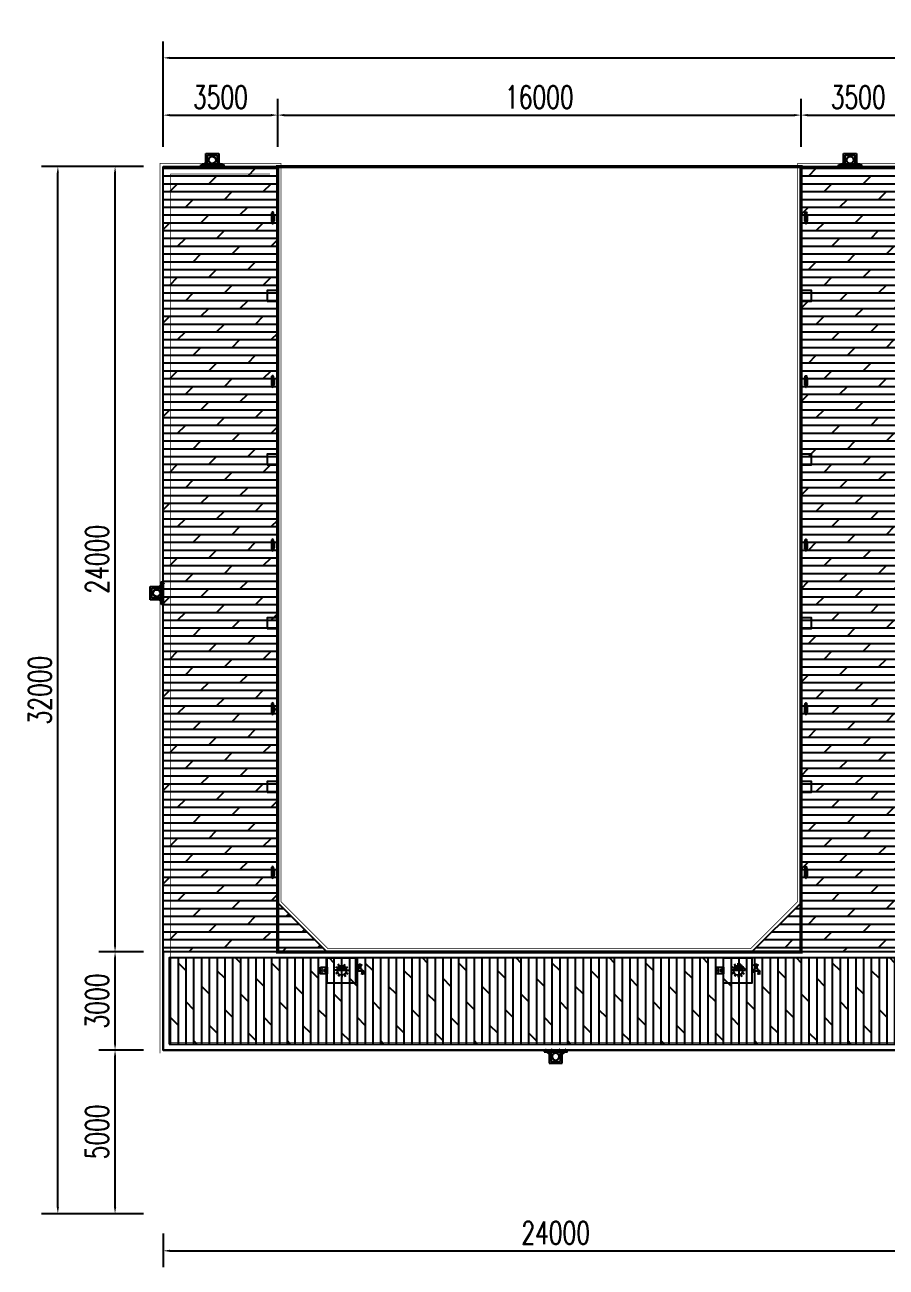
# Model space of a CAD drawing. Header units: millimetres. Extents: x -1905078 to 890385, y 1304549 to 3975677.
# Drawn here: x -768887 to -742554, y 1446946 to 1484910 of the extents above; entities that cross this region are included whole.
import ezdxf

# ---------------------------------------------------------------- set-up
doc = ezdxf.new("R2010")
doc.units = ezdxf.units.MM
doc.header["$LTSCALE"] = 1000
doc.layers.get('0').update_dxf_attribs({"linetype": 'CONTINUOUS'})
doc.layers.get('DEFPOINTS').update_dxf_attribs({"linetype": 'CONTINUOUS'})
for name, color, linetype in [('W-_ANTICOLLISION防撞措施', 6, 'CONTINUOUS'), ('W-MOUNTING固定方式', 5, 'CONTINUOUS'), ('W-PLASTIC_RAILINGS塑木栏杆', 6, 'CONTINUOUS'), ('W-STEEL_FRAME钢架', 3, 'CONTINUOUS'), ('W-WOOD_FLOOR木地板', 30, 'CONTINUOUS'), ('护桩器', 154, 'CONTINUOUS'), ('景-通用-文字', 7, 'CONTINUOUS'), ('系船栓', 132, 'CONTINUOUS'), ('结构', 1, 'CONTINUOUS'), ('螺栓', 146, 'CONTINUOUS')]:
    doc.layers.add(name, color=color, linetype=linetype)
doc.styles.add('STANDARD_T3', font='simplex.shx', dxfattribs={"width": 0.7, "bigfont": 'gbcbig.shx'})
doc.dimstyles.new('W&&200', dxfattribs={"dimtxt": 700, "dimasz": 200, "dimexe": 500, "dimexo": 600, "dimgap": 200, "dimtad": 1, "dimdec": 0, "dimzin": 0, "dimdsep": 46, "dimtxsty": 'STANDARD_T3', "dimcen": 0.09, "dimclrd": 1, "dimclre": 1, "dimclrt": 7, "dimazin": 2, "dimtfac": 1, "dimtdec": 0, "dimtix": 1, "dimtmove": 2, "dimatfit": 3, "dimfxl": 100, "dimtolj": 1, "dimtzin": 0, "dimarcsym": 0})
pattern_1 = [(0, (-3011378.98, -1010947.8), (0, 238.122618), []), (45, (-3011379, -1010947.8), (-476.24491, 476.24491), [336.75638, -673.512])]

# ---------------------------------------------------------------- blocks, each defined once
blk = doc.blocks.new('ggz')
at = {"layer": '护桩器'}
for p, q in [((0, 0), (399, 0)), ((0, -349), (0, 0)), ((162, -69), (162, 0)), ((172, -69), (172, 0)), ((226, -69), (226, 0)), ((236, -69), (236, 0)), ((399, 0), (399, -349)), ((-78, -349), (0, -271)), ((73, -163), (4, -163)), ((73, -173), (4, -173)), ((73, -226), (4, -226)), ((73, -236), (4, -236)), ((47, -160), (47, -162)), ((70, -160), (47, -160)), ((70, -162), (47, -162)), ((47, -237), (47, -239)), ((47, -237), (70, -237)), ((47, -239), (70, -239)), ((48, -157), (50, -157)), ((48, -157), (48, -160)), ((48, -171), (48, -162)), ((48, -171), (69, -171)), ((48, -229), (48, -237)), ((69, -229), (48, -229)), ((50, -148), (49, -149)), ((49, -149), (53, -148)), ((49, -157), (49, -149)), ((57, -240), (49, -240)), ((49, -240), (49, -246)), ((53, -247), (49, -246)), ((50, -247), (49, -246)), ((50, -50), (349, -50)), ((50, -349), (50, -50)), ((55, -148), (50, -148)), ((50, -149), (55, -148)), ((50, -148), (50, -149)), ((50, -157), (50, -149)), ((51, -157), (50, -157)), ((50, -240), (50, -239)), ((50, -240), (50, -246)), ((50, -246), (50, -247)), ((55, -247), (50, -246)), ((50, -247), (50, -247)), ((50, -247), (50, -247)), ((50, -247), (53, -247)), ((349, -349), (50, -349)), ((58, -157), (51, -157)), ((52, -160), (52, -157)), ((52, -162), (52, -160)), ((52, -162), (52, -238)), ((52, -162), (52, -171)), ((52, -163), (52, -171)), ((52, -236), (52, -228)), ((52, -229), (52, -237)), ((52, -237), (52, -239)), ((53, -154), (53, -144)), ((54, -144), (53, -144)), ((64, -144), (53, -144)), ((53, -148), (64, -148)), ((53, -157), (53, -148)), ((54, -149), (53, -148)), ((53, -148), (57, -149)), ((53, -171), (53, -148)), ((54, -157), (53, -157)), ((53, -238), (53, -160)), ((53, -160), (53, -238)), ((53, -172), (53, -171)), ((64, -181), (53, -181)), ((53, -229), (53, -227)), ((53, -239), (53, -229)), ((57, -246), (53, -247)), ((53, -247), (62, -247)), ((54, -144), (54, -154)), ((54, -144), (63, -144)), ((54, -148), (54, -171)), ((54, -149), (54, -157)), ((63, -149), (54, -149)), ((54, -157), (63, -157)), ((54, -171), (54, -181)), ((56, -145), (55, -146)), ((55, -146), (55, -148)), ((64, -148), (55, -148)), ((55, -148), (60, -149)), ((55, -148), (56, -149)), ((55, -247), (60, -246)), ((56, -145), (61, -145)), ((57, -146), (56, -145)), ((56, -149), (57, -148)), ((56, -149), (61, -149)), ((58, -147), (57, -146)), ((57, -148), (58, -147)), ((57, -149), (62, -148)), ((57, -157), (57, -149)), ((57, -240), (68, -240)), ((57, -246), (57, -240)), ((62, -247), (57, -246)), ((58, -151), (58, -248)), ((58, -157), (58, -157)), ((58, -157), (59, -157)), ((58, -160), (58, -157)), ((59, -160), (58, -157)), ((58, -171), (58, -162)), ((58, -163), (58, -171)), ((58, -236), (58, -228)), ((58, -237), (58, -229)), ((59, -147), (60, -146)), ((60, -148), (59, -147)), ((60, -157), (59, -157)), ((60, -146), (62, -146)), ((60, -149), (64, -148)), ((62, -148), (60, -148)), ((60, -157), (60, -149)), ((60, -157), (68, -157)), ((60, -240), (60, -246)), ((60, -246), (64, -247)), ((62, -146), (62, -147)), ((62, -147), (62, -148)), ((62, -148), (67, -149)), ((66, -246), (62, -247)), ((62, -247), (67, -247)), ((63, -154), (63, -144)), ((63, -144), (64, -144)), ((63, -149), (64, -148)), ((63, -171), (63, -148)), ((63, -149), (63, -157)), ((63, -157), (64, -157)), ((63, -181), (63, -171)), ((64, -154), (64, -144)), ((64, -157), (64, -148)), ((64, -148), (68, -149)), ((68, -148), (64, -148)), ((64, -171), (64, -148)), ((64, -160), (64, -157)), ((64, -238), (64, -160)), ((64, -160), (64, -238)), ((64, -162), (64, -238)), ((64, -162), (64, -171)), ((64, -172), (64, -171)), ((64, -229), (64, -227)), ((64, -239), (64, -229)), ((64, -229), (64, -237)), ((68, -246), (64, -247)), ((65, -162), (65, -160)), ((65, -237), (65, -239)), ((66, -240), (66, -246)), ((67, -247), (66, -246)), ((67, -149), (68, -148)), ((67, -157), (67, -149)), ((67, -240), (67, -239)), ((67, -247), (67, -246)), ((68, -246), (67, -247)), ((68, -149), (68, -148)), ((68, -157), (68, -149)), ((68, -157), (68, -157)), ((68, -157), (68, -157)), ((68, -157), (68, -160)), ((68, -240), (68, -246)), ((69, -171), (69, -162)), ((69, -229), (69, -237)), ((70, -162), (70, -160)), ((70, -239), (70, -237)), ((73, -163), (73, -173)), ((73, -236), (73, -226)), ((140, -54), (248, -54)), ((140, -345), (248, -345)), ((143, -49), (144, -48)), ((143, -49), (154, -49)), ((143, -49), (143, -59)), ((154, -59), (143, -59)), ((143, -59), (144, -60)), ((143, -340), (144, -339)), ((154, -340), (143, -340)), ((143, -350), (143, -340)), ((143, -350), (154, -350)), ((143, -350), (144, -351)), ((154, -48), (144, -48)), ((144, -60), (144, -48)), ((154, -60), (144, -60)), ((154, -339), (144, -339)), ((144, -339), (144, -351)), ((154, -351), (144, -351)), ((148, -45), (149, -44)), ((149, -44), (148, -49)), ((148, -50), (148, -45)), ((148, -45), (149, -46)), ((149, -46), (148, -50)), ((148, -48), (148, -60)), ((157, -48), (148, -48)), ((148, -49), (148, -48)), ((148, -49), (156, -49)), ((148, -59), (148, -49)), ((148, -49), (149, -53)), ((148, -60), (148, -50)), ((148, -50), (149, -55)), ((149, -53), (148, -58)), ((149, -55), (148, -60)), ((148, -58), (149, -62)), ((148, -59), (156, -59)), ((148, -59), (148, -60)), ((157, -60), (148, -60)), ((148, -60), (149, -64)), ((148, -63), (148, -60)), ((149, -62), (148, -63)), ((149, -64), (148, -63)), ((148, -339), (149, -335)), ((149, -335), (148, -336)), ((148, -336), (148, -339)), ((149, -337), (148, -336)), ((148, -341), (149, -337)), ((148, -351), (148, -339)), ((157, -339), (148, -339)), ((148, -340), (148, -339)), ((148, -339), (148, -349)), ((149, -344), (148, -339)), ((148, -340), (156, -340)), ((148, -340), (148, -350)), ((149, -346), (148, -341)), ((148, -349), (149, -344)), ((148, -350), (149, -346)), ((148, -349), (148, -354)), ((149, -353), (148, -349)), ((148, -350), (156, -350)), ((148, -350), (148, -351)), ((149, -355), (148, -350)), ((157, -351), (148, -351)), ((148, -354), (149, -353)), ((148, -354), (149, -355)), ((157, -44), (149, -44)), ((157, -46), (149, -46)), ((157, -53), (149, -53)), ((157, -55), (149, -55)), ((157, -62), (149, -62)), ((157, -64), (149, -64)), ((157, -335), (149, -335)), ((157, -337), (149, -337)), ((157, -344), (149, -344)), ((157, -346), (149, -346)), ((157, -353), (149, -353)), ((157, -355), (149, -355)), ((156, -49), (157, -48)), ((156, -49), (156, -59)), ((156, -59), (157, -60)), ((156, -340), (157, -339)), ((156, -350), (156, -340)), ((156, -350), (157, -351)), ((157, -44), (157, -46)), ((157, -44), (157, -63)), ((157, -44), (160, -44)), ((157, -46), (157, -46)), ((160, -48), (157, -48)), ((160, -60), (157, -60)), ((157, -64), (157, -63)), ((157, -64), (157, -64)), ((157, -64), (160, -64)), ((157, -335), (157, -336)), ((157, -335), (157, -335)), ((157, -335), (160, -335)), ((157, -355), (157, -336)), ((160, -339), (157, -339)), ((160, -351), (157, -351)), ((157, -353), (157, -353)), ((157, -355), (157, -353)), ((157, -355), (160, -355)), ((160, -42), (162, -42)), ((160, -66), (160, -42)), ((162, -48), (160, -48)), ((238, -60), (160, -60)), ((162, -60), (160, -60)), ((160, -60), (238, -60)), ((162, -66), (160, -66)), ((162, -333), (160, -333)), ((160, -333), (160, -357)), ((238, -339), (160, -339)), ((162, -339), (160, -339)), ((160, -339), (238, -339)), ((162, -351), (160, -351)), ((160, -357), (162, -357)), ((161, -48), (238, -48)), ((161, -60), (238, -60)), ((161, -339), (238, -339)), ((161, -351), (238, -351)), ((162, -66), (162, -42)), ((170, -43), (162, -43)), ((162, -48), (170, -48)), ((162, -48), (171, -48)), ((170, -54), (162, -54)), ((162, -54), (171, -54)), ((162, -60), (170, -60)), ((170, -65), (162, -65)), ((162, -69), (172, -69)), ((162, -330), (162, -399)), ((162, -330), (172, -330)), ((162, -333), (162, -357)), ((170, -334), (162, -334)), ((162, -339), (170, -339)), ((170, -345), (162, -345)), ((162, -345), (171, -345)), ((162, -351), (170, -351)), ((162, -351), (171, -351)), ((170, -356), (162, -356)), ((170, -43), (170, -65)), ((170, -49), (181, -49)), ((181, -59), (170, -59)), ((172, -60), (170, -60)), ((170, -356), (170, -334)), ((172, -339), (170, -339)), ((181, -340), (170, -340)), ((170, -350), (181, -350)), ((172, -330), (172, -399)), ((181, -60), (181, -48)), ((181, -339), (181, -351)), ((236, -69), (226, -69)), ((226, -330), (226, -399)), ((236, -330), (226, -330)), ((229, -60), (227, -60)), ((229, -339), (227, -339)), ((236, -48), (228, -48)), ((236, -54), (228, -54)), ((236, -345), (228, -345)), ((236, -351), (228, -351)), ((229, -43), (237, -43)), ((229, -65), (229, -43)), ((229, -48), (237, -48)), ((237, -54), (229, -54)), ((239, -60), (229, -60)), ((229, -60), (237, -60)), ((229, -65), (237, -65)), ((229, -334), (237, -334)), ((229, -334), (229, -356)), ((239, -339), (229, -339)), ((229, -339), (237, -339)), ((237, -345), (229, -345)), ((229, -351), (237, -351)), ((229, -356), (237, -356)), ((236, -330), (236, -399)), ((237, -42), (239, -42)), ((237, -42), (237, -66)), ((237, -48), (239, -48)), ((237, -60), (239, -60)), ((239, -66), (237, -66)), ((239, -333), (237, -333)), ((237, -357), (237, -333)), ((237, -339), (239, -339)), ((237, -351), (239, -351)), ((237, -357), (239, -357)), ((239, -42), (239, -66)), ((240, -46), (239, -46)), ((240, -62), (239, -62)), ((239, -357), (239, -333)), ((240, -337), (239, -337)), ((240, -353), (239, -353)), ((240, -53), (240, -45)), ((240, -45), (246, -45)), ((240, -46), (246, -46)), ((240, -53), (240, -63)), ((246, -53), (240, -53)), ((240, -56), (246, -56)), ((240, -62), (246, -62)), ((240, -63), (246, -63)), ((240, -336), (246, -336)), ((240, -346), (240, -336)), ((240, -337), (246, -337)), ((240, -343), (246, -343)), ((240, -346), (240, -354)), ((246, -346), (240, -346)), ((240, -353), (246, -353)), ((240, -354), (246, -354)), ((246, -46), (246, -45)), ((246, -46), (246, -45)), ((246, -49), (246, -45)), ((246, -45), (246, -45)), ((246, -46), (246, -46)), ((246, -51), (246, -46)), ((246, -46), (246, -49)), ((246, -49), (246, -58)), ((246, -53), (246, -49)), ((246, -51), (246, -56)), ((246, -58), (246, -53)), ((246, -56), (246, -59)), ((246, -58), (246, -63)), ((246, -62), (246, -58)), ((246, -63), (246, -59)), ((246, -63), (246, -62)), ((246, -63), (246, -63)), ((246, -63), (246, -63)), ((246, -336), (246, -336)), ((246, -336), (246, -340)), ((246, -336), (246, -336)), ((246, -341), (246, -336)), ((246, -336), (246, -337)), ((246, -337), (246, -341)), ((246, -343), (246, -340)), ((246, -341), (246, -346)), ((246, -350), (246, -341)), ((246, -348), (246, -343)), ((246, -346), (246, -350)), ((246, -348), (246, -353)), ((246, -350), (246, -354)), ((246, -353), (246, -350)), ((246, -353), (246, -353)), ((246, -353), (246, -354)), ((246, -353), (246, -354)), ((246, -354), (246, -354)), ((326, -163), (395, -163)), ((326, -163), (326, -173)), ((326, -173), (395, -173)), ((326, -226), (395, -226)), ((326, -236), (326, -226)), ((326, -236), (395, -236)), ((329, -162), (329, -160)), ((329, -160), (352, -160)), ((329, -162), (352, -162)), ((329, -239), (329, -237)), ((352, -237), (329, -237)), ((352, -239), (329, -239)), ((330, -171), (330, -162)), ((351, -171), (330, -171)), ((330, -229), (330, -237)), ((330, -229), (351, -229)), ((335, -148), (331, -149)), ((331, -148), (335, -148)), ((331, -149), (331, -148)), ((332, -149), (331, -148)), ((331, -157), (331, -149)), ((331, -157), (331, -157)), ((331, -157), (331, -157)), ((339, -157), (331, -157)), ((331, -157), (331, -160)), ((331, -240), (331, -246)), ((342, -240), (331, -240)), ((331, -246), (335, -247)), ((331, -246), (332, -247)), ((337, -148), (332, -149)), ((332, -157), (332, -149)), ((332, -240), (332, -239)), ((332, -247), (332, -246)), ((332, -247), (333, -246)), ((337, -247), (332, -247)), ((333, -240), (333, -246)), ((333, -246), (337, -247)), ((334, -162), (334, -160)), ((334, -237), (334, -239)), ((335, -154), (335, -144)), ((336, -144), (335, -144)), ((335, -144), (346, -144)), ((346, -148), (335, -148)), ((335, -157), (335, -148)), ((336, -149), (335, -148)), ((335, -148), (344, -148)), ((339, -149), (335, -148)), ((335, -171), (335, -148)), ((336, -157), (335, -157)), ((335, -160), (335, -157)), ((335, -238), (335, -160)), ((335, -160), (335, -238)), ((335, -162), (335, -238)), ((335, -162), (335, -171)), ((335, -172), (335, -171)), ((335, -181), (346, -181)), ((335, -229), (335, -227)), ((335, -239), (335, -229)), ((335, -229), (335, -237)), ((339, -246), (335, -247)), ((336, -154), (336, -144)), ((345, -144), (336, -144)), ((336, -171), (336, -148)), ((336, -149), (336, -157)), ((336, -149), (345, -149)), ((345, -157), (336, -157)), ((336, -181), (336, -171)), ((337, -146), (337, -147)), ((339, -146), (337, -146)), ((337, -147), (337, -148)), ((342, -149), (337, -148)), ((337, -148), (339, -148)), ((337, -247), (342, -246)), ((346, -247), (337, -247)), ((343, -145), (338, -145)), ((343, -149), (338, -149)), ((340, -147), (339, -146)), ((339, -148), (340, -147)), ((344, -148), (339, -149)), ((339, -157), (339, -149)), ((339, -157), (340, -157)), ((339, -240), (339, -246)), ((344, -247), (339, -246)), ((341, -157), (340, -157)), ((340, -160), (341, -157)), ((341, -147), (342, -146)), ((342, -148), (341, -147)), ((341, -151), (341, -248)), ((341, -157), (341, -157)), ((341, -157), (348, -157)), ((341, -160), (341, -157)), ((341, -171), (341, -162)), ((341, -163), (341, -171)), ((341, -236), (341, -228)), ((341, -237), (341, -229)), ((342, -146), (343, -145)), ((346, -148), (342, -149)), ((343, -149), (342, -148)), ((342, -157), (342, -149)), ((342, -240), (350, -240)), ((342, -246), (342, -240)), ((342, -246), (346, -247)), ((343, -145), (344, -146)), ((344, -148), (343, -149)), ((344, -146), (344, -148)), ((344, -148), (349, -148)), ((349, -149), (344, -148)), ((344, -247), (349, -246)), ((345, -144), (345, -154)), ((345, -144), (346, -144)), ((345, -149), (346, -148)), ((345, -148), (345, -171)), ((345, -149), (345, -157)), ((345, -157), (346, -157)), ((345, -171), (345, -181)), ((346, -154), (346, -144)), ((346, -157), (346, -148)), ((350, -149), (346, -148)), ((346, -171), (346, -148)), ((346, -238), (346, -160)), ((346, -160), (346, -238)), ((346, -172), (346, -171)), ((346, -229), (346, -227)), ((346, -239), (346, -229)), ((346, -247), (350, -246)), ((349, -247), (346, -247)), ((347, -160), (347, -157)), ((347, -162), (347, -160)), ((347, -162), (347, -238)), ((347, -162), (347, -171)), ((347, -163), (347, -171)), ((347, -236), (347, -228)), ((347, -229), (347, -237)), ((347, -237), (347, -239)), ((348, -157), (349, -157)), ((349, -50), (349, -349)), ((349, -148), (350, -149)), ((349, -148), (349, -149)), ((349, -157), (349, -149)), ((351, -157), (349, -157)), ((349, -240), (349, -239)), ((349, -240), (349, -246)), ((349, -246), (349, -247)), ((349, -247), (350, -246)), ((349, -247), (349, -247)), ((349, -247), (349, -247)), ((350, -157), (350, -149)), ((350, -240), (350, -246)), ((351, -157), (351, -160)), ((351, -171), (351, -162)), ((351, -229), (351, -237)), ((352, -160), (352, -162)), ((352, -237), (352, -239)), ((477, -349), (399, -271)), ((399, -399), (0, -399))]:
    blk.add_line(p, q, dxfattribs=at)
for points in [[(-150, -349), (549, -349), (549, -399), (-150, -399)], [(83, -174), (33, -174), (33, -224), (83, -224)], [(174, -79), (174, -29), (224, -29), (224, -79)], [(174, -320), (174, -370), (224, -370), (224, -320)], [(316, -174), (366, -174), (366, -224), (316, -224)]]:
    blk.add_lwpolyline(points, close=True, dxfattribs=at)
at = {"layer": '护桩器', "color": 1}
for radius in [110, 104]:
    blk.add_circle((200, -200), radius, dxfattribs=at)
at = {"layer": '螺栓'}
for p, q in [((-110, -343), (-109, -342)), ((-110, -343), (-110, -349)), ((-91, -342), (-109, -342)), ((-90, -343), (-91, -342)), ((-90, -347), (-90, -343)), ((70, -343, 0), (71, -342, 0)), ((70, -343, 0), (70, -349, 0)), ((89, -342, 0), (71, -342, 0)), ((90, -343, 0), (89, -342, 0)), ((90, -347, 0), (90, -343, 0)), ((309, -343), (310, -342)), ((309, -343), (309, -349)), ((328, -342), (310, -342)), ((329, -343), (328, -342)), ((329, -347), (329, -343)), ((489, -343), (490, -342)), ((489, -343), (489, -349)), ((508, -342), (490, -342)), ((509, -343), (508, -342)), ((509, -347), (509, -343)), ((-110, -406), (-110, -404)), ((-90, -404), (-110, -404)), ((-90, -406), (-110, -406)), ((-108, -412), (-108, -406)), ((-92, -412), (-108, -412)), ((-105, -412), (-105, -406)), ((-105, -419), (-105, -412)), ((-103, -420), (-105, -419)), ((-103, -420), (-103, -412)), ((-97, -420), (-103, -420)), ((-97, -420), (-97, -412)), ((-97, -420), (-95, -419)), ((-95, -406), (-95, -412)), ((-95, -419), (-95, -412)), ((-92, -406), (-92, -412)), ((-90, -404), (-90, -406)), ((70, -406, 0), (70, -404, 0)), ((90, -404, 0), (70, -404, 0)), ((90, -406, 0), (70, -406, 0)), ((72, -412, 0), (72, -406, 0)), ((88, -412, 0), (72, -412, 0)), ((75, -412, 0), (75, -406, 0)), ((75, -419, 0), (75, -412, 0)), ((77, -420, 0), (75, -419, 0)), ((77, -420, 0), (77, -412, 0)), ((83, -420, 0), (77, -420, 0)), ((83, -420, 0), (83, -412, 0)), ((83, -420, 0), (85, -419, 0)), ((85, -406, 0), (85, -412, 0)), ((85, -419, 0), (85, -412, 0)), ((88, -406, 0), (88, -412, 0)), ((90, -404, 0), (90, -406, 0)), ((309, -406), (309, -404)), ((329, -404), (309, -404)), ((329, -406), (309, -406)), ((311, -412), (311, -406)), ((327, -412), (311, -412)), ((314, -412), (314, -406)), ((314, -419), (314, -412)), ((316, -420), (314, -419)), ((316, -420), (316, -412)), ((322, -420), (316, -420)), ((322, -420), (322, -412)), ((322, -420), (324, -419)), ((324, -406), (324, -412)), ((324, -419), (324, -412)), ((327, -406), (327, -412)), ((329, -404), (329, -406)), ((489, -406), (489, -404)), ((509, -404), (489, -404)), ((509, -406), (489, -406)), ((491, -412), (491, -406)), ((507, -412), (491, -412)), ((494, -412), (494, -406)), ((494, -419), (494, -412)), ((496, -420), (494, -419)), ((496, -420), (496, -412)), ((502, -420), (496, -420)), ((502, -420), (502, -412)), ((502, -420), (504, -419)), ((504, -406), (504, -412)), ((504, -419), (504, -412)), ((507, -406), (507, -412)), ((509, -404), (509, -406))]:
    blk.add_line(p, q, dxfattribs=at)
for points in [[(-110, -347), (-90, -347), (-90, -349), (-110, -349)], [(-92, -347), (-108, -347)], [(-107, -342), (-93, -342)], [(-105, -342), (-105, -347)], [(-105, -347), (-105, -399)], [(-103, -347), (-103, -399)], [(-97, -347), (-97, -399)], [(-95, -347), (-95, -342)], [(-95, -347), (-95, -399)], [(309, -347), (329, -347), (329, -349), (309, -349)], [(327, -347), (311, -347)], [(312, -342), (326, -342)], [(314, -342), (314, -347)], [(314, -347), (314, -399)], [(316, -347), (316, -399)], [(322, -347), (322, -399)], [(324, -347), (324, -342)], [(324, -347), (324, -399)], [(489, -347), (509, -347), (509, -349), (489, -349)], [(507, -347), (491, -347)], [(492, -342), (506, -342)], [(494, -342), (494, -347)], [(494, -347), (494, -399)], [(496, -347), (496, -399)], [(502, -347), (502, -399)], [(504, -347), (504, -342)], [(504, -347), (504, -399)]]:
    blk.add_lwpolyline(points, dxfattribs=at)
at = {"layer": '螺栓', "elevation": 0}
for points in [[(70, -347), (90, -347), (90, -349), (70, -349)], [(88, -347), (72, -347)], [(73, -342), (87, -342)], [(75, -342), (75, -347)], [(75, -347), (75, -399)], [(77, -347), (77, -399)], [(83, -347), (83, -399)], [(85, -347), (85, -342)], [(85, -347), (85, -399)]]:
    blk.add_lwpolyline(points, dxfattribs=at)
at = {"layer": '螺栓'}
for points in [[(-107, -342), (-107, -342), (-106, -342), (-105, -342)], [(-105, -342), (-102, -343), (-98, -343), (-95, -342)], [(-95, -342), (-94, -342), (-93, -342), (-93, -342)], [(73, -342, 0), (73, -342, 0), (74, -342, 0), (75, -342, 0)], [(75, -342, 0), (78, -343, 0), (82, -343, 0), (85, -342, 0)], [(85, -342, 0), (86, -342, 0), (87, -342, 0), (87, -342, 0)], [(312, -342), (312, -342), (313, -342), (314, -342)], [(314, -342), (317, -343), (321, -343), (324, -342)], [(324, -342), (325, -342), (326, -342), (326, -342)], [(492, -342), (492, -342), (493, -342), (494, -342)], [(494, -342), (497, -343), (501, -343), (504, -342)], [(504, -342), (505, -342), (506, -342), (506, -342)]]:
    blk.add_open_spline(points, degree=3, dxfattribs=at)
blk = doc.blocks.new('系船栓')
at = {"layer": '系船栓'}
for p, q in [((85, 40), (265, 40)), ((105, 30), (245, 30)), ((105, -30), (19, -23)), ((85, -40), (265, -40)), ((105, -30), (245, -30)), ((245, -30), (331, -23))]:
    blk.add_line(p, q, dxfattribs=at)
for points in [[(105, 30), (19, 23)], [(245, 30), (331, 23)], [(351, 3), (351, -3)]]:
    blk.add_lwpolyline(points, dxfattribs=at)
for centre, radius in [((120, 0), 15), ((120, 0), 10), ((230, 0), 15), ((230, 0), 10)]:
    blk.add_circle(centre, radius, dxfattribs=at)
for centre, radius, start, end in [((23, 0), 23, 98.951, 261.049), ((91, 0), 40.4, 97.8135, 139.5859), ((260, 0), 40.4, 40.4141, 82.1865), ((328, 0), 23, 278.951, 81.049), ((91, 0), 40.4, 220.4141, 262.1865), ((260, 0), 40.4, 277.8135, 319.5859)]:
    blk.add_arc(centre, radius, start, end, dxfattribs=at)
blk = doc.blocks.new('*U427')
at = {"layer": 'W-WOOD_FLOOR木地板', "rotation": 270}
blk.add_blockref('系船栓', (0, 175), dxfattribs=at)
blk = doc.blocks.new('*U426')
at = {"layer": 'W-WOOD_FLOOR木地板', "color": 0, "linetype": 'ByBlock', "lineweight": -2, "transparency": 16777216}
for p in [(0, 20000), (0, 15000), (0, 10000), (0, 5000), (0, 0)]:
    blk.add_blockref('*U427', p, dxfattribs=at)
blk = doc.blocks.new('*U430')
at = {"layer": 'W-WOOD_FLOOR木地板', "rotation": 270}
blk.add_blockref('系船栓', (0, 175), dxfattribs=at)
blk = doc.blocks.new('*U428')
at = {"layer": 'W-WOOD_FLOOR木地板', "color": 0, "linetype": 'ByBlock', "lineweight": -2, "transparency": 16777216}
for p in [(0, 20000), (0, 15000), (0, 10000), (0, 5000), (0, 0)]:
    blk.add_blockref('*U430', p, dxfattribs=at)
blk = doc.blocks.new('水电箱')
blk.add_hatch(color=3).paths.add_polyline_path([(-278, -377, 1), (-571, -377)])
at = {"color": 5}
for p, q in [((-1034, -318), (-1018, -318)), ((-1034, -353), (-1018, -353)), ((-947, -365), (-931, -365)), ((-1034, -412), (-1018, -412)), ((-1034, -447), (-1018, -447)), ((-947, -400), (-931, -400))]:
    blk.add_line(p, q, dxfattribs=at)
blk.add_line((-571, -377), (-278, -377))
blk.add_lwpolyline([(-1071, -284), (-871, -284), (-871, -484), (-1071, -484)], close=True)
at = {"color": 3}
blk.add_lwpolyline([(-871, 0), (0, 0), (0, -768), (-871, -768)], close=True, dxfattribs=at)
at = {"color": 0}
for points in [[(-581, -377), (-641, -374)], [(-561, -297), (-609, -267)], [(-504, -240), (-534, -190)], [(-422, -217), (-424, -157)], [(-347, -237), (-318, -190)], [(-285, -300), (-235, -269)], [(-268, -376), (-208, -374)], [(-564, -454), (-614, -484)], [(-501, -511), (-531, -563)], [(-427, -536), (-424, -590)], [(-345, -513), (-315, -563)], [(-288, -456), (-235, -486)]]:
    blk.add_lwpolyline(points, dxfattribs=at)
at = {"color": 3}
for points in [[(4, -362), (2, -406)], [(31, -364), (4, -362)], [(9, -357), (7, -411)], [(36, -359), (9, -357)], [(31, -358), (29, -407)], [(52, -370), (36, -370)], [(37, -348), (53, -349)], [(37, -348), (39, -418), (55, -419)], [(52, -370), (51, -397), (55, -419)], [(53, -349), (52, -370)], [(63, -360), (53, -360)], [(189, -226), (65, -225), (60, -214), (115, -200)], [(86, -340), (80, -355), (63, -360)], [(86, -340), (87, -313)], [(98, -308), (87, -313)], [(163, -316), (87, -313)], [(163, -322), (87, -318)], [(98, -308), (99, -291)], [(98, -308), (152, -310), (163, -316)], [(99, -291), (105, -286), (110, -292)], [(144, -272), (106, -270), (105, -286)], [(148, -288), (105, -286)], [(106, -259), (107, -254)], [(144, -261), (106, -259)], [(139, -245), (112, -249), (107, -254)], [(108, -227), (115, -189), (137, -191)], [(110, -292), (109, -308)], [(110, -292), (137, -288)], [(111, -270), (112, -260)], [(113, -227), (112, -249)], [(118, -249), (117, -260)], [(134, -244), (133, -261)], [(135, -228), (134, -244)], [(189, -226), (190, -215), (136, -196)], [(136, -309), (137, -288), (154, -289)], [(137, -191), (141, -223)], [(138, -272), (139, -261)], [(139, -245), (145, -250), (144, -261)], [(144, -272), (148, -288)], [(152, -310), (154, -289)], [(188, -355), (167, -338), (163, -316)], [(188, -355), (219, -384), (234, -417), (238, -434)], [(29, -402), (2, -406)], [(39, -408), (7, -411)], [(51, -397), (35, -397)], [(55, -419), (61, -403), (78, -399)], [(170, -398), (126, -406), (78, -399)], [(170, -398), (186, -404), (190, -420)], [(190, -420), (190, -431)], [(190, -431), (238, -434)], [(191, -507), (192, -502), (192, -491)], [(193, -485), (193, -480), (193, -469)], [(194, -464), (194, -458), (194, -448)], [(195, -442), (195, -437), (195, -431)], [(197, -507), (195, -431)], [(198, -486), (198, -480), (199, -470)], [(202, -508), (203, -502), (203, -497), (198, -491)], [(199, -464), (199, -459), (200, -448)], [(200, -443), (200, -437), (201, -432)], [(202, -508), (203, -502), (203, -491)], [(203, -486), (204, -481), (204, -470)], [(204, -464), (205, -459), (205, -448)], [(205, -443), (206, -437), (206, -432)], [(208, -508), (206, -432)], [(208, -492), (209, -486), (210, -470)], [(210, -465), (210, -459), (211, -448)], [(211, -443), (211, -438), (211, -432)], [(213, -508), (214, -497)], [(213, -508), (214, -497)], [(214, -492), (214, -487), (215, -476)], [(215, -470), (215, -465), (216, -449)], [(216, -443), (217, -438), (217, -433)], [(218, -508), (217, -433)], [(219, -492), (220, -487), (220, -476)], [(224, -509), (224, -503), (219, -498)], [(220, -471), (221, -465), (221, -454)], [(221, -449), (222, -444), (222, -433)], [(224, -509), (224, -498)], [(225, -492), (225, -487), (225, -476)], [(226, -471), (226, -466), (227, -455)], [(227, -449), (227, -444), (228, -433)], [(229, -509), (228, -433)], [(230, -493), (230, -487), (231, -476)], [(235, -509), (235, -504), (230, -498)], [(231, -471), (231, -466), (232, -455)], [(232, -450), (232, -444), (233, -433)], [(235, -493), (236, -488), (236, -477)], [(235, -509), (235, -498)], [(237, -471), (237, -466), (237, -455)], [(238, -450), (238, -444), (238, -434)]]:
    blk.add_lwpolyline(points, dxfattribs=at)
at = {"color": 5}
for centre, radius in [((-924, -382), 41.3), ((-904, -382), 8)]:
    blk.add_circle(centre, radius, dxfattribs=at)
at = {"color": 0}
blk.add_circle((-424, -377), 146, dxfattribs=at)
at = {"color": 5}
for centre, start, end in [((-1026, -318), 0, 180), ((-1026, -353), 180, 0), ((-939, -365), 0, 180), ((-1026, -412), 0, 180), ((-1026, -447), 180, 0), ((-939, -400), 180, 0)]:
    blk.add_arc(centre, 8, start, end, dxfattribs=at)
blk = doc.blocks.new('*D443')
at = {"layer": 'DEFPOINTS', "color": 0, "transparency": 16777216}
for p in [(-766129, 1453579), (-764657, 1453579), (-764657, 1448579)]:
    blk.add_point(p, dxfattribs=at)
at = {"layer": '景-通用-文字', "color": 1, "lineweight": -2, "transparency": 16777216}
for p, q in [((-765257, 1453579), (-766629, 1453579)), ((-766129, 1448779), (-766129, 1453379)), ((-765257, 1448579), (-766629, 1448579))]:
    blk.add_line(p, q, dxfattribs=at)
at = {"layer": '景-通用-文字', "color": 1, "transparency": 16777216}
for points in [[(-766162, 1453379), (-766095, 1453379), (-766129, 1453579)], [(-766162, 1448779), (-766095, 1448779), (-766129, 1448579)]]:
    blk.add_solid(points, dxfattribs=at)
at = {"layer": '景-通用-文字', "color": 7, "transparency": 16777216, "insert": (-766679, 1451079), "char_height": 700, "attachment_point": 5, "rotation": 90, "style": 'STANDARD_T3'}
blk.add_mtext('\\A1;5000', dxfattribs=at)
blk = doc.blocks.new('*D444')
at = {"layer": 'DEFPOINTS', "color": 0, "transparency": 16777216}
for p in [(-766129, 1456579), (-764657, 1456579), (-764657, 1453579)]:
    blk.add_point(p, dxfattribs=at)
at = {"layer": '景-通用-文字', "color": 1, "lineweight": -2, "transparency": 16777216}
for p, q in [((-765257, 1456579), (-766629, 1456579)), ((-766129, 1453779), (-766129, 1456379)), ((-765257, 1453579), (-766629, 1453579))]:
    blk.add_line(p, q, dxfattribs=at)
at = {"layer": '景-通用-文字', "color": 1, "transparency": 16777216}
for points in [[(-766162, 1456379), (-766095, 1456379), (-766129, 1456579)], [(-766162, 1453779), (-766095, 1453779), (-766129, 1453579)]]:
    blk.add_solid(points, dxfattribs=at)
at = {"layer": '景-通用-文字', "color": 7, "transparency": 16777216, "insert": (-766679, 1455079), "char_height": 700, "attachment_point": 5, "rotation": 90, "style": 'STANDARD_T3'}
blk.add_mtext('\\A1;3000', dxfattribs=at)
blk = doc.blocks.new('*D445')
at = {"layer": 'DEFPOINTS', "color": 0, "transparency": 16777216}
for p in [(-766129, 1480579), (-764657, 1480579), (-764657, 1456579)]:
    blk.add_point(p, dxfattribs=at)
at = {"layer": '景-通用-文字', "color": 1, "lineweight": -2, "transparency": 16777216}
for p, q in [((-765257, 1480579), (-766629, 1480579)), ((-766129, 1456779), (-766129, 1480379)), ((-765257, 1456579), (-766629, 1456579))]:
    blk.add_line(p, q, dxfattribs=at)
at = {"layer": '景-通用-文字', "color": 1, "transparency": 16777216}
for points in [[(-766162, 1480379), (-766095, 1480379), (-766129, 1480579)], [(-766162, 1456779), (-766095, 1456779), (-766129, 1456579)]]:
    blk.add_solid(points, dxfattribs=at)
at = {"layer": '景-通用-文字', "color": 7, "transparency": 16777216, "insert": (-766679, 1468579), "char_height": 700, "attachment_point": 5, "rotation": 90, "style": 'STANDARD_T3'}
blk.add_mtext('\\A1;24000', dxfattribs=at)
blk = doc.blocks.new('*D450')
at = {"layer": 'DEFPOINTS', "color": 0, "transparency": 16777216}
for p in [(-761157, 1482151), (-764657, 1480579), (-761157, 1480579)]:
    blk.add_point(p, dxfattribs=at)
at = {"layer": '景-通用-文字', "color": 1, "lineweight": -2, "transparency": 16777216}
for p, q in [((-764657, 1481179), (-764657, 1482651)), ((-761157, 1481179), (-761157, 1482651)), ((-764457, 1482151), (-761357, 1482151))]:
    blk.add_line(p, q, dxfattribs=at)
at = {"layer": '景-通用-文字', "color": 1, "transparency": 16777216}
for points in [[(-764457, 1482184), (-764457, 1482117), (-764657, 1482151)], [(-761357, 1482184), (-761357, 1482117), (-761157, 1482151)]]:
    blk.add_solid(points, dxfattribs=at)
at = {"layer": '景-通用-文字', "color": 7, "transparency": 16777216, "insert": (-762907, 1482701), "char_height": 700, "attachment_point": 5, "style": 'STANDARD_T3'}
blk.add_mtext('\\A1;3500', dxfattribs=at)
blk = doc.blocks.new('*D451')
at = {"layer": 'DEFPOINTS', "color": 0, "transparency": 16777216}
for p in [(-745157, 1482151), (-761157, 1480579), (-745157, 1480579)]:
    blk.add_point(p, dxfattribs=at)
at = {"layer": '景-通用-文字', "color": 1, "lineweight": -2, "transparency": 16777216}
for p, q in [((-761157, 1481179), (-761157, 1482651)), ((-745157, 1481179), (-745157, 1482651)), ((-760957, 1482151), (-745357, 1482151))]:
    blk.add_line(p, q, dxfattribs=at)
at = {"layer": '景-通用-文字', "color": 1, "transparency": 16777216}
for points in [[(-760957, 1482184), (-760957, 1482117), (-761157, 1482151)], [(-745357, 1482184), (-745357, 1482117), (-745157, 1482151)]]:
    blk.add_solid(points, dxfattribs=at)
at = {"layer": '景-通用-文字', "color": 7, "transparency": 16777216, "insert": (-753157, 1482701), "char_height": 700, "attachment_point": 5, "style": 'STANDARD_T3'}
blk.add_mtext('\\A1;16000', dxfattribs=at)
blk = doc.blocks.new('*D452')
at = {"layer": 'DEFPOINTS', "color": 0, "transparency": 16777216}
for p in [(-741657, 1482151), (-745157, 1480579), (-741657, 1480579)]:
    blk.add_point(p, dxfattribs=at)
at = {"layer": '景-通用-文字', "color": 1, "lineweight": -2, "transparency": 16777216}
for p, q in [((-745157, 1481179), (-745157, 1482651)), ((-741657, 1481179), (-741657, 1482651)), ((-744957, 1482151), (-741857, 1482151))]:
    blk.add_line(p, q, dxfattribs=at)
at = {"layer": '景-通用-文字', "color": 1, "transparency": 16777216}
for points in [[(-744957, 1482184), (-744957, 1482117), (-745157, 1482151)], [(-741857, 1482184), (-741857, 1482117), (-741657, 1482151)]]:
    blk.add_solid(points, dxfattribs=at)
at = {"layer": '景-通用-文字', "color": 7, "transparency": 16777216, "insert": (-743407, 1482701), "char_height": 700, "attachment_point": 5, "style": 'STANDARD_T3'}
blk.add_mtext('\\A1;3500', dxfattribs=at)
blk = doc.blocks.new('*D459')
at = {"layer": 'DEFPOINTS', "color": 0, "transparency": 16777216}
for p in [(-764657, 1448579), (-740657, 1448579), (-740657, 1447446)]:
    blk.add_point(p, dxfattribs=at)
at = {"layer": '景-通用-文字', "color": 1, "lineweight": -2, "transparency": 16777216}
for p, q in [((-764657, 1447979), (-764657, 1446946)), ((-740657, 1447979), (-740657, 1446946)), ((-764457, 1447446), (-740857, 1447446))]:
    blk.add_line(p, q, dxfattribs=at)
at = {"layer": '景-通用-文字', "color": 1, "transparency": 16777216}
for points in [[(-764457, 1447479), (-764457, 1447412), (-764657, 1447446)], [(-740857, 1447479), (-740857, 1447412), (-740657, 1447446)]]:
    blk.add_solid(points, dxfattribs=at)
at = {"layer": '景-通用-文字', "color": 7, "transparency": 16777216, "insert": (-752657, 1447996), "char_height": 700, "attachment_point": 5, "style": 'STANDARD_T3'}
blk.add_mtext('\\A1;24000', dxfattribs=at)
blk = doc.blocks.new('*D462')
at = {"layer": 'DEFPOINTS', "color": 0, "transparency": 16777216}
for p in [(-767878, 1480579), (-764657, 1480579), (-764657, 1448579)]:
    blk.add_point(p, dxfattribs=at)
at = {"layer": '景-通用-文字', "color": 1, "lineweight": -2, "transparency": 16777216}
for p, q in [((-765257, 1480579), (-768378, 1480579)), ((-767878, 1448779), (-767878, 1480379)), ((-765257, 1448579), (-768378, 1448579))]:
    blk.add_line(p, q, dxfattribs=at)
at = {"layer": '景-通用-文字', "color": 1, "transparency": 16777216}
for points in [[(-767911, 1480379), (-767845, 1480379), (-767878, 1480579)], [(-767911, 1448779), (-767845, 1448779), (-767878, 1448579)]]:
    blk.add_solid(points, dxfattribs=at)
at = {"layer": '景-通用-文字', "color": 7, "transparency": 16777216, "insert": (-768428, 1464579), "char_height": 700, "attachment_point": 5, "rotation": 90, "style": 'STANDARD_T3'}
blk.add_mtext('\\A1;32000', dxfattribs=at)
blk = doc.blocks.new('*D463')
at = {"layer": 'DEFPOINTS', "color": 0, "transparency": 16777216}
for p in [(-713657, 1483900), (-764657, 1480579), (-713657, 1480579)]:
    blk.add_point(p, dxfattribs=at)
at = {"layer": '景-通用-文字', "color": 1, "lineweight": -2, "transparency": 16777216}
for p, q in [((-764657, 1481179), (-764657, 1484400)), ((-713657, 1481179), (-713657, 1484400)), ((-764457, 1483900), (-713857, 1483900))]:
    blk.add_line(p, q, dxfattribs=at)
at = {"layer": '景-通用-文字', "color": 1, "transparency": 16777216}
for points in [[(-764457, 1483934), (-764457, 1483867), (-764657, 1483900)], [(-713857, 1483934), (-713857, 1483867), (-713657, 1483900)]]:
    blk.add_solid(points, dxfattribs=at)
at = {"layer": '景-通用-文字', "color": 7, "transparency": 16777216, "insert": (-739157, 1484450), "char_height": 700, "attachment_point": 5, "style": 'STANDARD_T3'}
blk.add_mtext('\\A1;51000', dxfattribs=at)
blk = doc.blocks.new('*U485')
at = {"layer": 'W-MOUNTING固定方式'}
blk.add_lwpolyline([(-162.5, -162.5), (162.5, -162.5), (162.5, 162.5), (-162.5, 162.5)], close=True, dxfattribs=at)
blk = doc.blocks.new('*U486')
at = {"layer": '景-通用-文字', "color": 0, "linetype": 'ByBlock', "lineweight": -2, "transparency": 16777216}
for p in [(0, 0), (0, -5000), (0, -10000), (0, -15000)]:
    blk.add_blockref('*U485', p, dxfattribs=at)
blk = doc.blocks.new('*U487')
at = {"layer": 'W-MOUNTING固定方式'}
blk.add_lwpolyline([(-162.5, -162.5), (162.5, -162.5), (162.5, 162.5), (-162.5, 162.5)], close=True, dxfattribs=at)
blk = doc.blocks.new('*U489')
at = {"layer": '景-通用-文字', "color": 0, "linetype": 'ByBlock', "lineweight": -2, "transparency": 16777216}
for p in [(0, 0), (0, -5000), (0, -10000), (0, -15000)]:
    blk.add_blockref('*U487', p, dxfattribs=at)

msp = doc.modelspace()

# ---------------------------------------------------------------- hatches: boundary and pattern name
at = {"layer": 'W-WOOD_FLOOR木地板'}
h = msp.add_hatch(dxfattribs=at)
h.set_pattern_fill('DOLMIT', color=256, scale=300)
h.set_pattern_definition(pattern_1)
h.paths.add_polyline_path([(-761157.2, 1480578.5), (-764657.2, 1480578.5), (-764657.2, 1456578.5), (-759657.2, 1456578.5), (-761157.2, 1458078.5)])
h = msp.add_hatch(dxfattribs=at)
h.set_pattern_fill('DOLMIT', color=256, scale=300)
h.set_pattern_definition(pattern_1)
h.paths.add_polyline_path([(-741656.8, 1480578.5), (-745156.8, 1480578.5), (-745156.8, 1458078.5), (-746656.8, 1456578.5), (-740156.8, 1456578.5), (-741656.8, 1458078.5)])
h = msp.add_hatch(dxfattribs=at)
h.set_pattern_fill('DOLMIT', color=256, scale=300, angle=90)
h.set_pattern_definition([(90, (-3010878.98, -1010947.8), (-238.122618, 1e-14), []), (135, (-3010879, -1010947.8), (-476.24491, -476.24491), [336.75638, -673.512])])
h.paths.add_polyline_path([(-713842.2, 1456393.5), (-717657.2, 1456393.5), (-764472.2, 1456393.5), (-764472.2, 1453763.5), (-713842.2, 1453763.5)])

# ---------------------------------------------------------------- linework, layer by layer
at = {"layer": 'W-_ANTICOLLISION防撞措施', "color": 2, "const_width": 20}
msp.add_lwpolyline([(-764757.2, 1453478.5), (-764757.2, 1480678.5), (-761057.2, 1480678.5), (-761057.2, 1458119.9), (-759615.8, 1456678.5), (-746698.2, 1456678.5), (-745256.8, 1458119.9), (-745256.8, 1480678.5), (-741556.8, 1480678.5), (-741556.8, 1458119.9), (-740115.4, 1456678.5), (-731256.8, 1456678.5), (-731256.8, 1466678.5), (-727556.8, 1466678.5), (-727556.8, 1456678.5), (-717257.2, 1456678.5), (-717257.2, 1466678.5), (-713557.2, 1466678.5), (-713557.2, 1453478.5)], dxfattribs=at)
at = {"layer": 'W-PLASTIC_RAILINGS塑木栏杆', "const_width": 20}
msp.add_lwpolyline([(-716927.2, 1466348.5), (-713887.2, 1466348.5), (-713887.2, 1453808.5), (-737887.2, 1453808.5), (-737887.2, 1448808.5), (-740427.2, 1448808.5), (-740427.2, 1453808.5), (-764427.2, 1453808.5), (-764427.2, 1480348.5), (-761387.2, 1480348.5)], dxfattribs=at)
at = {"layer": 'W-STEEL_FRAME钢架'}
msp.add_lwpolyline([(-764657.2, 1480578.5), (-761157.2, 1480578.5), (-761157.2, 1458078.5), (-759657.2, 1456578.5), (-746656.8, 1456578.5), (-745156.8, 1458078.5), (-745156.8, 1480578.5), (-741656.8, 1480578.5), (-741656.8, 1458078.5), (-740156.8, 1456578.5), (-731156.8, 1456578.5), (-731156.8, 1466578.5), (-727656.8, 1466578.5), (-727656.8, 1456578.5), (-717157.2, 1456578.5), (-717157.2, 1466578.5), (-713657.2, 1466578.5), (-713657.2, 1453578.5), (-737657.2, 1453578.5), (-737657.2, 1448578.5), (-740657.2, 1448578.5), (-740657.2, 1453578.5), (-764657.2, 1453578.5), (-764657.2, 1480578.5)], dxfattribs=at)
for points in [[(-764657.2, 1453578.5), (-713657.2, 1453578.5), (-713657.2, 1456578.5), (-764657.2, 1456578.5)], [(-764472.2, 1453763.5), (-713842.2, 1453763.5), (-713842.2, 1456393.5), (-764472.2, 1456393.5)]]:
    msp.add_lwpolyline(points, close=True, dxfattribs=at)
at = {"layer": '结构', "const_width": 100}
msp.add_lwpolyline([(-761157.2, 1480578.5), (-745156.8, 1480578.5), (-745156.8, 1456578.5), (-761157.2, 1456578.5)], close=True, dxfattribs=at)

# ---------------------------------------------------------------- block references
at = {"layer": 'W-MOUNTING固定方式'}
for p in [(-763356.7, 1480977.5), (-743856.3, 1480977.5)]:
    msp.add_blockref('ggz', p, dxfattribs=at)
at = {"layer": 'W-MOUNTING固定方式', "rotation": 90}
msp.add_blockref('ggz', (-765056.2, 1467343.6), dxfattribs=at)
at = {"layer": 'W-MOUNTING固定方式', "xscale": -1, "rotation": 180}
msp.add_blockref('ggz', (-752856.7, 1453179.5), dxfattribs=at)
at = {"layer": 'W-WOOD_FLOOR木地板'}
for name, p in [('*U426', (-761308, 1459013.4)), ('水电箱', (-758772.8, 1456393.5)), ('水电箱', (-746655.5, 1456393.5))]:
    msp.add_blockref(name, p, dxfattribs=at)
at = {"layer": 'W-WOOD_FLOOR木地板', "xscale": -1}
msp.add_blockref('*U428', (-745006, 1459013.4), dxfattribs=at)
at = {"layer": '景-通用-文字'}
for name, p in [('*U486', (-761319.7, 1476626.8)), ('*U489', (-744994.3, 1476626.8))]:
    msp.add_blockref(name, p, dxfattribs=at)

# ---------------------------------------------------------------- dimensions: what is measured, and where the dimension line sits
for base, p1, p2, picture, middle in [((-713657.2, 1483900.4), (-764657.2, 1480578.5), (-713657.2, 1480578.5), '*D463', (-739157.2, 1484450.4)), ((-761157.2, 1482150.7), (-764657.2, 1480578.5), (-761157.2, 1480578.5), '*D450', (-762907.2, 1482700.7)), ((-745156.8, 1482150.7), (-761157.2, 1480578.5), (-745156.8, 1480578.5), '*D451', (-753157, 1482700.7)), ((-741656.8, 1482150.7), (-745156.8, 1480578.5), (-741656.8, 1480578.5), '*D452', (-743406.8, 1482700.7)), ((-740657.2, 1447445.8), (-764657.2, 1448578.5), (-740657.2, 1448578.5), '*D459', (-752657.2, 1447995.8))]:
    dim = msp.add_linear_dim(base=base, p1=p1, p2=p2, dimstyle='W&&200', dxfattribs=at)
    dim.commit()
    dim.dimension.update_dxf_attribs({"geometry": picture, "text_midpoint": middle})
for base, p1, p2, picture, middle in [((-767878.1, 1480578.5), (-764657.2, 1448578.5), (-764657.2, 1480578.5), '*D462', (-768428.1, 1464578.5)), ((-766128.7, 1480578.5), (-764657.2, 1456578.5), (-764657.2, 1480578.5), '*D445', (-766678.7, 1468578.5)), ((-766128.7, 1456578.5), (-764657.2, 1453578.5), (-764657.2, 1456578.5), '*D444', (-766678.7, 1455078.5)), ((-766128.7, 1453578.5), (-764657.2, 1448578.5), (-764657.2, 1453578.5), '*D443', (-766678.7, 1451078.5))]:
    dim = msp.add_linear_dim(base=base, p1=p1, p2=p2, angle=90, dimstyle='W&&200', dxfattribs=at)
    dim.commit()
    dim.dimension.update_dxf_attribs({"geometry": picture, "text_midpoint": middle})

doc.saveas('drawing.dxf')
